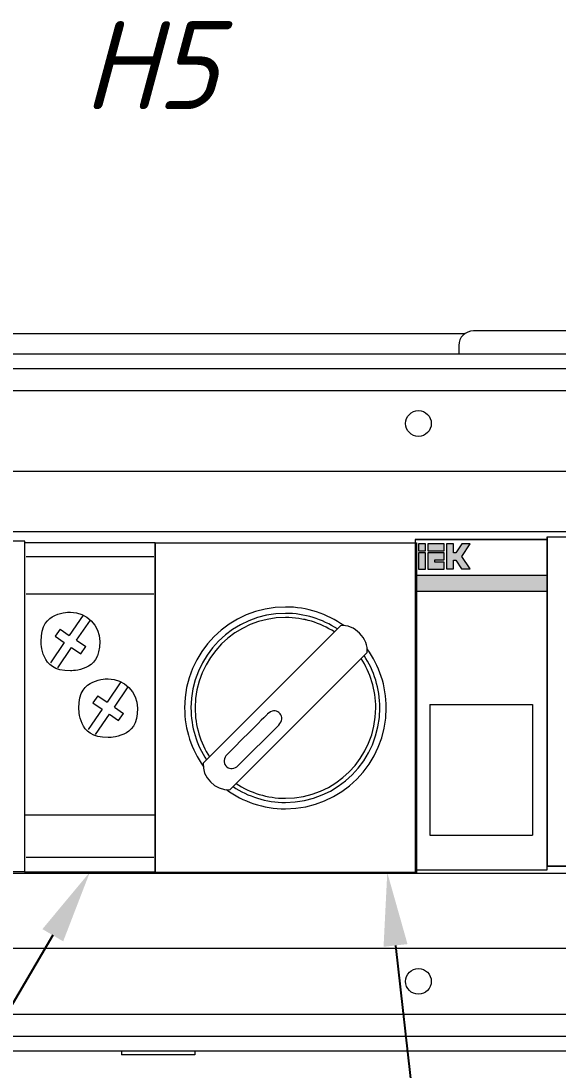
# Model space of a CAD drawing. Extents: x -319 to 3117, y -991 to 292.
# Drawn here: x 1863.1 to 1936.3, y -376.2 to -233.1 of the extents above; entities that cross this region are included whole.
import ezdxf
from ezdxf import colors
from ezdxf.entities.mleader import LeaderData, LeaderLine
from ezdxf.math import Vec2, Vec3

# ---------------------------------------------------------------- set-up
doc = ezdxf.new("R2010")
doc.units = 0
doc.linetypes.add('K5LT_BASIC', pattern=[0])
doc.layers.get('0').update_dxf_attribs({"lineweight": 15})
doc.styles.get("Standard").update_dxf_attribs({"font": 'GOST_Common Italic_0.ttf'})

msp = doc.modelspace()

# ---------------------------------------------------------------- hatches: boundary and pattern name
at = {"lineweight": 15}
h = msp.add_hatch(color=8, dxfattribs=at)
h.paths.add_polyline_path([(1918.23, -305.589), (1917.288, -305.589), (1917.288, -307.804), (1918.23, -307.804)])
h.paths.add_polyline_path([(1918.23, -305.291), (1918.23, -304.354), (1917.288, -304.354), (1917.288, -305.291)])
edge = h.paths.add_edge_path()
edge.add_spline(control_points=[(1918.539, -305.579), (1918.539, -305.579), (1920.762, -305.579), (1920.762, -305.579), (1920.762, -305.579), (1920.762, -305.579), (1920.762, -306.526), (1920.762, -306.526), (1920.762, -306.526), (1920.762, -306.526), (1919.491, -306.527), (1919.491, -306.527), (1919.491, -306.527), (1919.491, -306.527), (1919.491, -306.848), (1919.491, -306.848), (1919.491, -306.848), (1919.491, -306.848), (1920.762, -306.845), (1920.762, -306.845), (1920.762, -306.845), (1920.762, -306.845), (1920.762, -307.782), (1920.762, -307.782), (1920.762, -307.782), (1920.762, -307.782), (1918.539, -307.782), (1918.539, -307.782), (1918.539, -307.782), (1918.539, -307.782), (1918.539, -305.579), (1918.539, -305.579)], knot_values=[0, 0, 0, 0, 0.125, 0.125, 0.125, 0.1251, 0.25, 0.25, 0.25, 0.2501, 0.375, 0.375, 0.375, 0.3751, 0.5, 0.5, 0.5, 0.5001, 0.625, 0.625, 0.625, 0.6251, 0.75, 0.75, 0.75, 0.7501, 0.875, 0.875, 0.875, 0.8751, 1, 1, 1, 1], degree=3, periodic=0)
edge = h.paths.add_edge_path()
edge.add_spline(control_points=[(1924.326, -307.744), (1924.326, -307.744), (1923.165, -306.073), (1923.165, -306.073), (1923.165, -306.073), (1923.165, -306.073), (1924.318, -304.354), (1924.318, -304.354), (1924.318, -304.354), (1924.318, -304.354), (1923.18, -304.354), (1923.18, -304.354), (1923.18, -304.354), (1923.18, -304.354), (1922.362, -305.593), (1922.362, -305.593), (1922.362, -305.593), (1922.362, -305.593), (1922.033, -305.593), (1922.033, -305.593), (1922.033, -305.593), (1922.033, -305.593), (1922.027, -304.354), (1922.027, -304.354), (1922.027, -304.354), (1922.027, -304.354), (1921.091, -304.354), (1921.091, -304.354), (1921.091, -304.354), (1921.091, -307.753), (1921.091, -307.753), (1921.091, -307.753), (1921.091, -307.753), (1921.091, -307.753), (1921.091, -307.753)], knot_values=[0.9230769, 0.9230769, 0.9230769, 0.9230769, 1, 1, 1, 1.0001, 1.0769231, 1.0769231, 1.0769231, 1.0770231, 1.1538461, 1.1538461, 1.1538461, 1.1539461, 1.2307692, 1.2307692, 1.2307692, 1.2308692, 1.3076923, 1.3076923, 1.3076923, 1.3077923, 1.3846154, 1.3846154, 1.3846154, 1.3847154, 1.4615385, 1.4615385, 1.4615385, 1.5, 1.5, 1.5, 1.5001, 1.5384615, 1.5384615, 1.5384615, 1.5384615], degree=3, periodic=0)
edge.add_spline(control_points=[(1921.091, -307.753), (1921.091, -307.753), (1922.037, -307.753), (1922.037, -307.753), (1922.037, -307.753), (1922.037, -307.753), (1922.038, -306.55), (1922.038, -306.55), (1922.038, -306.55), (1922.038, -306.55), (1922.365, -306.55), (1922.365, -306.55), (1922.365, -306.55), (1922.365, -306.55), (1923.142, -307.743), (1923.142, -307.743), (1923.142, -307.743), (1923.142, -307.743), (1924.326, -307.744), (1924.326, -307.744), (1924.326, -307.744), (1924.326, -307.744), (1924.326, -307.744), (1924.326, -307.744)], knot_values=[0.5384615, 0.5384615, 0.5384615, 0.5384615, 0.6153846, 0.6153846, 0.6153846, 0.6154846, 0.6923077, 0.6923077, 0.6923077, 0.6924077, 0.7692308, 0.7692308, 0.7692308, 0.7693308, 0.8461538, 0.8461538, 0.8461538, 0.8462538, 0.8846154, 0.8846154, 0.8846154, 0.8847154, 0.9230769, 0.9230769, 0.9230769, 0.9230769], degree=3, periodic=0)
for points in [[(1918.559, -304.354), (1918.559, -305.281), (1920.762, -305.281), (1920.762, -304.354)], [(1934.819, -310.789), (1934.819, -308.635), (1916.819, -308.635), (1916.819, -310.789)]]:
    msp.add_hatch(color=2, dxfattribs=at).paths.add_polyline_path(points)

# ---------------------------------------------------------------- linework, layer by layer
at = {"color": 0, "lineweight": 15}
for p, q in [((1923.576, -275.728), (1839.959, -275.728)), ((1955.768, -275.336), (1924.768, -275.336)), ((1922.768, -277.328), (1922.768, -278.453)), ((1773.768, -278.453), (1989.768, -278.453)), ((1773.768, -280.453), (1989.768, -280.453)), ((1773.768, -283.453), (1989.768, -283.453)), ((1776.768, -294.453), (1986.768, -294.453)), ((1975.518, -302.703), (1798.018, -302.703)), ((1916.819, -303.743), (1934.819, -303.743)), ((1918.819, -326.243), (1932.819, -326.243)), ((1918.819, -326.243), (1918.819, -344.048)), ((1932.819, -326.243), (1932.819, -344.048)), ((1918.819, -344.048), (1932.819, -344.048)), ((1916.819, -348.743), (1934.819, -348.743)), ((1798.018, -349.203), (1975.518, -349.203)), ((1986.768, -359.453), (1776.768, -359.453)), ((1989.768, -368.453), (1773.768, -368.453)), ((1989.768, -371.453), (1773.768, -371.453)), ((1989.768, -373.453), (1773.768, -373.453)), ((1876.768, -373.453), (1876.768, -373.526)), ((1876.768, -373.526), (1876.768, -373.953)), ((1886.768, -373.953), (1876.768, -373.953)), ((1886.768, -373.453), (1886.768, -373.526)), ((1886.768, -373.526), (1886.768, -373.953))]:
    msp.add_line(p, q, dxfattribs=at)
at = {"color": 0, "linetype": 'K5LT_BASIC', "lineweight": 15}
for p, q in [((1863.583, -303.963), (1827.583, -303.963)), ((1863.583, -349.044), (1863.583, -303.963)), ((1863.583, -349.044), (1827.583, -349.044))]:
    msp.add_line(p, q, dxfattribs=at)
at = {"color": 2, "lineweight": 15}
for p, q in [((1916.819, -308.635), (1934.819, -308.635)), ((1916.819, -310.789), (1934.819, -310.789))]:
    msp.add_line(p, q, dxfattribs=at)
at = {"lineweight": 15}
for points in [[(1881.39, -304.231), (1916.819, -304.231), (1916.819, -349.122), (1881.39, -349.122)], [(1934.819, -303.373), (1970.248, -303.373), (1970.248, -348.264), (1934.819, -348.264)]]:
    msp.add_lwpolyline(points, close=True, dxfattribs=at)
at = {"color": 0, "lineweight": 15}
msp.add_lwpolyline([(1916.819, -348.743), (1934.819, -348.743), (1934.819, -303.743), (1916.819, -303.743)], close=True, dxfattribs=at)
at = {"color": 9, "lineweight": 15}
for points in [[(1917.288, -305.291), (1918.23, -305.291), (1918.23, -304.354), (1917.288, -304.354), (1917.288, -305.291)], [(1917.288, -307.804), (1918.23, -307.804), (1918.23, -305.589), (1917.288, -305.589), (1917.288, -307.804)]]:
    msp.add_lwpolyline(points, close=True, dxfattribs=at)
at = {"color": 2, "lineweight": 15}
msp.add_lwpolyline([(1918.559, -305.281), (1920.762, -305.281), (1920.762, -304.354), (1918.559, -304.354), (1918.559, -305.281)], close=True, dxfattribs=at)
at = {"color": 0, "lineweight": 15}
for centre in [(1917.268, -287.953), (1917.268, -363.953)]:
    msp.add_circle(centre, 1.75, dxfattribs=at)
msp.add_arc((1924.764, -277.332), 1.996, 89.89091, 179.89064, dxfattribs=at)
at = {"lineweight": 15}
for points in [[(1863.575, -304.153), (1863.575, -304.153), (1863.575, -349.044), (1863.575, -349.044)], [(1863.575, -304.153), (1863.575, -304.153), (1881.39, -304.153), (1881.39, -304.153)], [(1881.39, -304.153), (1881.39, -304.153), (1881.39, -332.145), (1881.39, -332.145)], [(1881.39, -304.231), (1881.39, -304.231), (1881.39, -349.122), (1881.39, -349.122)], [(1881.39, -304.231), (1881.39, -304.231), (1899.205, -304.231), (1899.205, -304.231)], [(1899.205, -304.231), (1899.205, -304.231), (1917.02, -304.231), (1917.02, -304.231)], [(1917.02, -304.231), (1917.02, -304.231), (1917.02, -332.223), (1917.02, -332.223)], [(1934.819, -303.373), (1934.819, -303.373), (1934.819, -348.264), (1934.819, -348.264)], [(1934.819, -303.373), (1934.819, -303.373), (1952.634, -303.373), (1952.634, -303.373)], [(1863.775, -306.059), (1863.775, -306.059), (1881.189, -306.059), (1881.189, -306.059)], [(1863.775, -311.161), (1863.775, -311.161), (1881.189, -311.161), (1881.189, -311.161)], [(1871.561, -314.044), (1871.561, -314.044), (1869.664, -316.812), (1869.664, -316.812)], [(1871.561, -314.044), (1871.561, -314.044), (1871.561, -314.044), (1871.561, -314.044)], [(1868.403, -315.95), (1868.403, -315.95), (1867.725, -316.94), (1867.725, -316.94)], [(1868.403, -315.95), (1868.403, -315.95), (1868.403, -315.95), (1868.403, -315.95)], [(1868.403, -315.95), (1868.403, -315.95), (1869.664, -316.812), (1869.664, -316.812)], [(1870.655, -317.49), (1870.655, -317.49), (1872.552, -314.722), (1872.552, -314.722)], [(1872.552, -314.722), (1872.552, -314.722), (1872.552, -314.722), (1872.552, -314.722)], [(1867.725, -316.94), (1867.725, -316.94), (1868.987, -317.802), (1868.987, -317.802)], [(1870.655, -317.49), (1870.655, -317.49), (1871.917, -318.352), (1871.917, -318.352)], [(1868.987, -317.802), (1868.987, -317.802), (1867.089, -320.569), (1867.089, -320.569)], [(1868.08, -321.247), (1868.08, -321.247), (1869.977, -318.48), (1869.977, -318.48)], [(1868.987, -317.802), (1868.987, -317.802), (1868.987, -317.802), (1868.987, -317.802)], [(1869.977, -318.48), (1869.977, -318.48), (1869.977, -318.48), (1869.977, -318.48)], [(1869.977, -318.48), (1869.977, -318.48), (1871.238, -319.342), (1871.238, -319.342)], [(1871.238, -319.342), (1871.238, -319.342), (1871.917, -318.352), (1871.917, -318.352)], [(1871.917, -318.352), (1871.917, -318.352), (1871.917, -318.352), (1871.917, -318.352)], [(1876.712, -323.13), (1876.712, -323.13), (1874.816, -325.898), (1874.816, -325.898)], [(1876.712, -323.13), (1876.712, -323.13), (1876.712, -323.13), (1876.712, -323.13)], [(1875.807, -326.576), (1875.807, -326.576), (1877.703, -323.808), (1877.703, -323.808)], [(1877.703, -323.808), (1877.703, -323.808), (1877.703, -323.808), (1877.703, -323.808)], [(1873.554, -325.036), (1873.554, -325.036), (1872.876, -326.025), (1872.876, -326.025)], [(1872.876, -326.025), (1872.876, -326.025), (1874.138, -326.888), (1874.138, -326.888)], [(1873.554, -325.036), (1873.554, -325.036), (1873.554, -325.036), (1873.554, -325.036)], [(1873.554, -325.036), (1873.554, -325.036), (1874.816, -325.898), (1874.816, -325.898)], [(1874.138, -326.888), (1874.138, -326.888), (1872.241, -329.655), (1872.241, -329.655)], [(1874.138, -326.888), (1874.138, -326.888), (1874.138, -326.888), (1874.138, -326.888)], [(1875.807, -326.576), (1875.807, -326.576), (1877.068, -327.438), (1877.068, -327.438)], [(1876.39, -328.428), (1876.39, -328.428), (1877.068, -327.438), (1877.068, -327.438)], [(1877.068, -327.438), (1877.068, -327.438), (1877.068, -327.438), (1877.068, -327.438)], [(1881.39, -327.1), (1881.39, -327.1), (1881.39, -327.1), (1881.39, -327.1)], [(1917.02, -327.178), (1917.02, -327.178), (1917.02, -327.178), (1917.02, -327.178)], [(1873.232, -330.333), (1873.232, -330.333), (1875.129, -327.566), (1875.129, -327.566)], [(1875.129, -327.566), (1875.129, -327.566), (1875.129, -327.566), (1875.129, -327.566)], [(1875.129, -327.566), (1875.129, -327.566), (1876.39, -328.428), (1876.39, -328.428)], [(1881.39, -332.145), (1881.39, -332.145), (1881.39, -349.044), (1881.39, -349.044)], [(1917.02, -332.223), (1917.02, -332.223), (1917.02, -349.122), (1917.02, -349.122)], [(1863.575, -341.28), (1863.575, -341.28), (1881.39, -341.28), (1881.39, -341.28)], [(1878.187, -341.28), (1878.187, -341.28), (1881.189, -341.28), (1881.189, -341.28)], [(1881.39, -341.28), (1881.39, -341.28), (1881.39, -341.28), (1881.39, -341.28)], [(1917.02, -341.358), (1917.02, -341.358), (1917.02, -341.358), (1917.02, -341.358)], [(1863.775, -347.045), (1863.775, -347.045), (1881.189, -347.045), (1881.189, -347.045)], [(1881.189, -347.045), (1881.189, -347.045), (1881.189, -347.045), (1881.189, -347.045)], [(1916.819, -347.123), (1916.819, -347.123), (1916.819, -347.123), (1916.819, -347.123)], [(1934.819, -348.264), (1934.819, -348.264), (1952.634, -348.264), (1952.634, -348.264)], [(1863.575, -349.044), (1863.575, -349.044), (1881.39, -349.044), (1881.39, -349.044)], [(1881.189, -349.044), (1881.189, -349.044), (1881.189, -349.044), (1881.189, -349.044)], [(1881.39, -349.122), (1881.39, -349.122), (1899.205, -349.122), (1899.205, -349.122)], [(1899.004, -349.122), (1899.004, -349.122), (1899.004, -349.122), (1899.004, -349.122)], [(1899.205, -349.122), (1899.205, -349.122), (1917.02, -349.122), (1917.02, -349.122)], [(1916.819, -349.122), (1916.819, -349.122), (1916.819, -349.122), (1916.819, -349.122)]]:
    msp.add_open_spline(points, degree=3, dxfattribs=at)
at = {"color": 9, "lineweight": 15}
for points, knots in [([(1921.091, -304.354), (1921.091, -304.354), (1922.027, -304.354), (1922.027, -304.354), (1922.027, -304.354), (1922.027, -304.354), (1922.033, -305.593), (1922.033, -305.593), (1922.033, -305.593), (1922.033, -305.593), (1922.362, -305.593), (1922.362, -305.593), (1922.362, -305.593), (1922.362, -305.593), (1923.18, -304.354), (1923.18, -304.354), (1923.18, -304.354), (1923.18, -304.354), (1924.318, -304.354), (1924.318, -304.354), (1924.318, -304.354), (1924.318, -304.354), (1923.165, -306.073), (1923.165, -306.073), (1923.165, -306.073), (1923.165, -306.073), (1924.326, -307.744), (1924.326, -307.744), (1924.326, -307.744), (1924.326, -307.744), (1923.142, -307.743), (1923.142, -307.743), (1923.142, -307.743), (1923.142, -307.743), (1922.365, -306.55), (1922.365, -306.55), (1922.365, -306.55), (1922.365, -306.55), (1922.038, -306.55), (1922.038, -306.55), (1922.038, -306.55), (1922.038, -306.55), (1922.037, -307.753), (1922.037, -307.753), (1922.037, -307.753), (1922.037, -307.753), (1921.091, -307.753), (1921.091, -307.753), (1921.091, -307.753), (1921.091, -307.753), (1921.091, -304.354), (1921.091, -304.354)], [0, 0, 0, 0, 0.0769231, 0.0769231, 0.0769231, 0.0769231, 0.1538462, 0.1538462, 0.1538462, 0.1538462, 0.2307692, 0.2307692, 0.2307692, 0.2307692, 0.3076923, 0.3076923, 0.3076923, 0.3076923, 0.3846154, 0.3846154, 0.3846154, 0.3846154, 0.4615385, 0.4615385, 0.4615385, 0.4615385, 0.5384615, 0.5384615, 0.5384615, 0.5384615, 0.6153846, 0.6153846, 0.6153846, 0.6153846, 0.6923077, 0.6923077, 0.6923077, 0.6923077, 0.7692308, 0.7692308, 0.7692308, 0.7692308, 0.8461538, 0.8461538, 0.8461538, 0.8461539, 0.9230769, 0.9230769, 0.9230769, 0.9230769, 1, 1, 1, 1]), ([(1918.539, -305.579), (1918.539, -305.579), (1920.762, -305.579), (1920.762, -305.579), (1920.762, -305.579), (1920.762, -305.579), (1920.762, -306.526), (1920.762, -306.526), (1920.762, -306.526), (1920.762, -306.526), (1919.491, -306.527), (1919.491, -306.527), (1919.491, -306.527), (1919.491, -306.527), (1919.491, -306.848), (1919.491, -306.848), (1919.491, -306.848), (1919.491, -306.848), (1920.762, -306.845), (1920.762, -306.845), (1920.762, -306.845), (1920.762, -306.845), (1920.762, -307.782), (1920.762, -307.782), (1920.762, -307.782), (1920.762, -307.782), (1918.539, -307.782), (1918.539, -307.782), (1918.539, -307.782), (1918.539, -307.782), (1918.539, -305.579), (1918.539, -305.579)], [0, 0, 0, 0, 0.125, 0.125, 0.125, 0.125, 0.25, 0.25, 0.25, 0.25, 0.375, 0.375, 0.375, 0.375, 0.5, 0.5, 0.5, 0.5, 0.625, 0.625, 0.625, 0.625, 0.75, 0.75, 0.75, 0.75, 0.875, 0.875, 0.875, 0.875, 1, 1, 1, 1])]:
    msp.add_open_spline(points, degree=3, knots=knots, dxfattribs=at)
at = {"lineweight": 15}
for points, knots in [([(1863.575, -311.193), (1863.575, -313.733), (1863.575, -316.354), (1863.575, -319.01), (1863.575, -319.01), (1863.575, -321.665), (1863.575, -324.353), (1863.575, -327.022)], [0, 0, 0, 0, 0.3333333, 0.3333333, 0.3333333, 0.6666667, 1, 1, 1, 1]), ([(1881.39, -311.272), (1881.39, -313.811), (1881.39, -316.432), (1881.39, -319.088), (1881.39, -319.088), (1881.39, -321.743), (1881.39, -324.431), (1881.39, -327.1)], [0, 0, 0, 0, 0.3333333, 0.3333333, 0.3333333, 0.6666667, 1, 1, 1, 1]), ([(1934.819, -310.414), (1934.819, -312.953), (1934.819, -315.575), (1934.819, -318.231), (1934.819, -318.231), (1934.819, -320.886), (1934.819, -323.574), (1934.819, -326.243)], [0, 0, 0, 0, 0.3333333, 0.3333333, 0.3333333, 0.6666667, 1, 1, 1, 1]), ([(1907.083, -315.485), (1904.838, -313.89), (1902.094, -312.951), (1899.131, -312.951), (1899.131, -312.951), (1891.542, -312.951), (1885.387, -319.106), (1885.387, -326.695), (1885.387, -326.695), (1885.387, -329.656), (1886.324, -332.398), (1887.917, -334.642)], [1.32191746, 1.32191746, 1.32191746, 1.32191746, 1.4, 1.4, 1.4, 1.40000001, 1.6, 1.6, 1.6, 1.60000001, 1.67802251, 1.67802251, 1.67802251, 1.67802251]), ([(1873.824, -317.646), (1873.824, -315.438), (1872.032, -313.647), (1869.82, -313.647), (1869.82, -313.647), (1867.61, -313.647), (1865.817, -315.438), (1865.817, -317.646), (1865.817, -317.646), (1865.817, -319.855), (1867.61, -321.645), (1869.82, -321.645), (1869.82, -321.645), (1872.032, -321.645), (1873.824, -319.855), (1873.824, -317.646), (1873.824, -317.646), (1873.824, -317.646), (1873.824, -317.646), (1873.824, -317.646)], [0, 0, 0, 0, 0.1666667, 0.1666667, 0.1666667, 0.25, 0.3333333, 0.3333333, 0.3333333, 0.4166667, 0.5, 0.5, 0.5, 0.5833333, 0.6666667, 0.6666667, 0.6666667, 0.8333333, 1, 1, 1, 1]), ([(1906.212, -315.941), (1904.18, -314.6), (1901.747, -313.82), (1899.131, -313.82), (1899.131, -313.82), (1892.02, -313.82), (1886.255, -319.585), (1886.255, -326.695), (1886.255, -326.695), (1886.255, -329.311), (1887.035, -331.745), (1888.376, -333.777)], [0.32641471, 0.32641471, 0.32641471, 0.32641471, 0.4, 0.4, 0.4, 0.40000001, 0.6, 0.6, 0.6, 0.60000001, 0.67358849, 0.67358849, 0.67358849, 0.67358849]), ([(1905.806, -316.347), (1903.883, -315.104), (1901.591, -314.382), (1899.131, -314.382), (1899.131, -314.382), (1892.332, -314.382), (1886.817, -319.896), (1886.817, -326.695), (1886.817, -326.695), (1886.817, -329.156), (1887.539, -331.448), (1888.783, -333.371)], [0.32763911, 0.32763911, 0.32763911, 0.32763911, 0.4, 0.4, 0.4, 0.40000001, 0.6, 0.6, 0.6, 0.60000001, 0.67237077, 0.67237077, 0.67237077, 0.67237077]), ([(1905.806, -316.348), (1903.883, -315.104), (1901.591, -314.382), (1899.131, -314.382), (1899.131, -314.382), (1892.332, -314.382), (1886.817, -319.896), (1886.817, -326.695), (1886.817, -326.695), (1886.817, -329.156), (1887.539, -331.448), (1888.783, -333.371)], [0.3276387, 0.3276387, 0.3276387, 0.3276387, 0.4, 0.4, 0.4, 0.40000001, 0.6, 0.6, 0.6, 0.60000001, 0.67237077, 0.67237077, 0.67237077, 0.67237077]), ([(1910.268, -319.143), (1910.268, -319.143), (1891.564, -337.846), (1891.564, -337.846), (1891.564, -337.846), (1889.526, -337.947), (1887.705, -336.125), (1887.935, -334.219), (1887.935, -334.219), (1887.935, -334.219), (1906.639, -315.514), (1906.639, -315.514), (1906.639, -315.514), (1908.491, -315.204), (1910.531, -317.329), (1910.268, -319.143), (1910.268, -319.143), (1910.268, -319.143), (1910.268, -319.143), (1910.268, -319.143)], [0, 0, 0, 0, 0.2, 0.2, 0.2, 0.2, 0.4, 0.4, 0.4, 0.4, 0.6, 0.6, 0.6, 0.6, 0.8, 0.8, 0.8, 0.8, 1, 1, 1, 1]), ([(1891.079, -337.834), (1893.342, -339.473), (1896.124, -340.439), (1899.131, -340.439), (1899.131, -340.439), (1899.131, -340.439), (1899.131, -340.439), (1899.131, -340.439), (1906.72, -340.439), (1912.875, -334.285), (1912.875, -326.695), (1912.875, -326.695), (1912.875, -323.699), (1911.915, -320.925), (1910.286, -318.667)], [0.72075517, 0.72075517, 0.72075517, 0.72075517, 0.8, 0.8, 0.8, 0.80000001, 1, 1, 1, 1.2, 1.2, 1.2, 1.20000001, 1.27897626, 1.27897626, 1.27897626, 1.27897626]), ([(1891.996, -337.415), (1894.038, -338.777), (1896.492, -339.572), (1899.131, -339.572), (1899.131, -339.572), (1899.131, -339.572), (1899.131, -339.572), (1899.131, -339.572), (1906.241, -339.572), (1912.006, -333.805), (1912.006, -326.695), (1912.006, -326.695), (1912.006, -324.057), (1911.212, -321.604), (1909.85, -319.561)], [0.72577342, 0.72577342, 0.72577342, 0.72577342, 0.8, 0.8, 0.8, 0.80000001, 1, 1, 1, 1.2, 1.2, 1.2, 1.20000001, 1.27421801, 1.27421801, 1.27421801, 1.27421801]), ([(1892.402, -337.008), (1894.336, -338.273), (1896.648, -339.008), (1899.131, -339.008), (1899.131, -339.008), (1899.131, -339.008), (1899.131, -339.008), (1899.131, -339.008), (1905.931, -339.008), (1911.443, -333.495), (1911.443, -326.695), (1911.443, -326.695), (1911.443, -324.213), (1910.708, -321.901), (1909.444, -319.967)], [0.72696784, 0.72696784, 0.72696784, 0.72696784, 0.8, 0.8, 0.8, 0.80000001, 1, 1, 1, 1.2, 1.2, 1.2, 1.20000001, 1.27302874, 1.27302874, 1.27302874, 1.27302874]), ([(1892.402, -337.008), (1894.336, -338.273), (1896.648, -339.008), (1899.131, -339.008), (1899.131, -339.008), (1899.131, -339.008), (1899.131, -339.008), (1899.131, -339.008), (1905.931, -339.008), (1911.443, -333.495), (1911.443, -326.695), (1911.443, -326.695), (1911.443, -324.213), (1910.708, -321.901), (1909.444, -319.967)], [0.72696784, 0.72696784, 0.72696784, 0.72696784, 0.8, 0.8, 0.8, 0.80000001, 1, 1, 1, 1.2, 1.2, 1.2, 1.20000001, 1.27302801, 1.27302801, 1.27302801, 1.27302801]), ([(1878.975, -326.732), (1878.975, -324.524), (1877.183, -322.733), (1874.972, -322.733), (1874.972, -322.733), (1872.761, -322.733), (1870.968, -324.524), (1870.968, -326.732), (1870.968, -326.732), (1870.968, -328.94), (1872.761, -330.731), (1874.972, -330.731), (1874.972, -330.731), (1877.183, -330.731), (1878.975, -328.94), (1878.975, -326.732), (1878.975, -326.732), (1878.975, -326.732), (1878.975, -326.732), (1878.975, -326.732)], [0, 0, 0, 0, 0.1666667, 0.1666667, 0.1666667, 0.25, 0.3333333, 0.3333333, 0.3333333, 0.4166667, 0.5, 0.5, 0.5, 0.5833333, 0.6666667, 0.6666667, 0.6666667, 0.8333333, 1, 1, 1, 1]), ([(1898.217, -329.027), (1898.217, -329.027), (1892.692, -334.552), (1892.692, -334.552), (1892.692, -334.552), (1892.219, -335.024), (1891.528, -335.105), (1891.155, -334.73), (1891.155, -334.73), (1891.155, -334.73), (1891.003, -334.58), (1891.003, -334.58), (1891.003, -334.58), (1890.63, -334.205), (1890.71, -333.514), (1891.182, -333.042), (1891.182, -333.042), (1891.182, -333.042), (1896.707, -327.517), (1896.707, -327.517), (1896.707, -327.517), (1897.179, -327.046), (1897.871, -326.965), (1898.243, -327.339), (1898.243, -327.339), (1898.243, -327.339), (1898.395, -327.49), (1898.395, -327.49), (1898.395, -327.49), (1898.768, -327.863), (1898.689, -328.555), (1898.217, -329.027), (1898.217, -329.027), (1898.217, -329.027), (1898.217, -329.027), (1898.217, -329.027)], [0, 0, 0, 0, 0.1111111, 0.1111111, 0.1111111, 0.1111111, 0.2222222, 0.2222222, 0.2222222, 0.2222222, 0.3333333, 0.3333333, 0.3333333, 0.3333333, 0.4444444, 0.4444444, 0.4444444, 0.4444445, 0.5555556, 0.5555556, 0.5555556, 0.5555556, 0.6666667, 0.6666667, 0.6666667, 0.6666667, 0.7777778, 0.7777778, 0.7777778, 0.7777778, 0.8888889, 0.8888889, 0.8888889, 0.8888889, 1, 1, 1, 1])]:
    msp.add_open_spline(points, degree=3, knots=knots, dxfattribs=at)

# ---------------------------------------------------------------- texts
at = {"lineweight": 15, "insert": (1871.631, -233.121), "char_height": 12, "attachment_point": 1}
msp.add_mtext_dynamic_manual_height_columns('H5', width=77.651, gutter_width=12.5, heights=[15], dxfattribs=at)

# ---------------------------------------------------------------- leaders
at = {"lineweight": 15}
ml = msp.add_multileader_mtext('Standard', dxfattribs=at)
ml.set_content('TM2', color=256)
ml.set_leader_properties()
ml.build(insert=Vec2(0, 0))
ml.multileader.update_dxf_attribs({"text_right_attachment_type": 6, "dogleg_length": 0.36, "arrow_head_size": 10})
ctx = ml.context
ctx.base_point, ctx.char_height, ctx.arrow_head_size, ctx.plane_origin = Vec3(1814.946, -399.078), 9, 10, Vec3(1777.028, -682.668)
ctx.right_attachment, ctx.text_align_type = 6, 2
notes = []
notes.append((ctx, [(0, (1, 1, 0), (1839.372, -405.378), (-1, 0), 0.36, [(0, [(1872.482, -349.044)], 0, [])])]))
ctx.mtext.insert, ctx.mtext.alignment, ctx.mtext.flow_direction = Vec3(1837.012, -394.578), 3, 5
ml = msp.add_multileader_mtext('Standard', dxfattribs=at)
ml.set_content('S2', color=256)
ml.set_leader_properties()
ml.build(insert=Vec2(0, 0))
ml.multileader.update_dxf_attribs({"text_right_attachment_type": 6, "dogleg_length": 0.36, "arrow_head_size": 10})
ctx = ml.context
ctx.base_point, ctx.char_height, ctx.arrow_head_size, ctx.plane_origin = Vec3(1901.47, -399.459), 9, 10, Vec3(2013.377, -591.143)
ctx.right_attachment, ctx.text_align_type = 6, 2
notes.append((ctx, [(0, (1, 1, 0), (1919.432, -405.759), (-1, 0), 0.36, [(0, [(1913.016, -349.122)], 0, [])])]))
ctx.mtext.insert, ctx.mtext.alignment, ctx.mtext.flow_direction = Vec3(1917.072, -394.959), 3, 5
for ctx, leaders in notes:
    for number, flags, end, landing, length, lines in leaders:
        leader = LeaderData()
        leader.index, (leader.has_last_leader_line, leader.has_dogleg_vector, leader.attachment_direction) = number, flags
        leader.last_leader_point, leader.dogleg_vector, leader.dogleg_length = Vec3(end), Vec3(landing), length
        for number, points, colour, breaks in lines:
            line = LeaderLine()
            line.index, line.vertices, line.color, line.breaks = number, Vec3.list(points), colors.encode_raw_color(colour), breaks
            leader.lines.append(line)
        ctx.leaders.append(leader)

doc.saveas('drawing.dxf')
